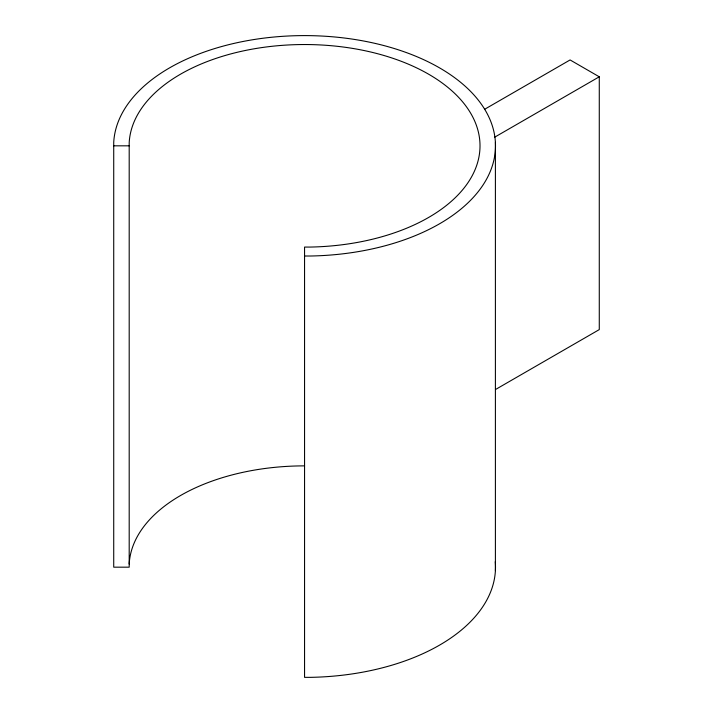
<?xml version="1.0" encoding="UTF-8"?>
<svg xmlns="http://www.w3.org/2000/svg" width="713" height="713" viewBox="0 0 713 713"><rect width="100%" height="100%" fill="white"/><g stroke="black" fill="none" stroke-linecap="round" stroke-linejoin="round"><path stroke-width="1.07" d="M484.626 109.285L570.088 59.945L599.276 76.799L599.276 329.602L495.571 389.476M494.608 137.226L599.276 76.799M113.723 145.826L129.196 145.826M304.558 256.012L310.556 256.012A190.932 110.23 0 0 0 495.482 144.677A190.932 110.23 0 0 0 306.563 35.605A190.932 110.23 0 0 0 113.723 142.368L113.723 567.174L129.196 567.174L129.196 142.645A175.451 101.299 0 0 1 306.394 44.536A175.451 101.299 0 0 1 480.001 144.766A175.451 101.299 0 0 1 310.075 247.072L304.558 247.072L304.558 677.35L310.556 677.35A190.932 110.23 0 0 0 495.259 561.728M495.401 142.368L495.401 570.632M129.196 563.992A175.451 101.299 0 0 1 304.558 465.874"/></g></svg>
